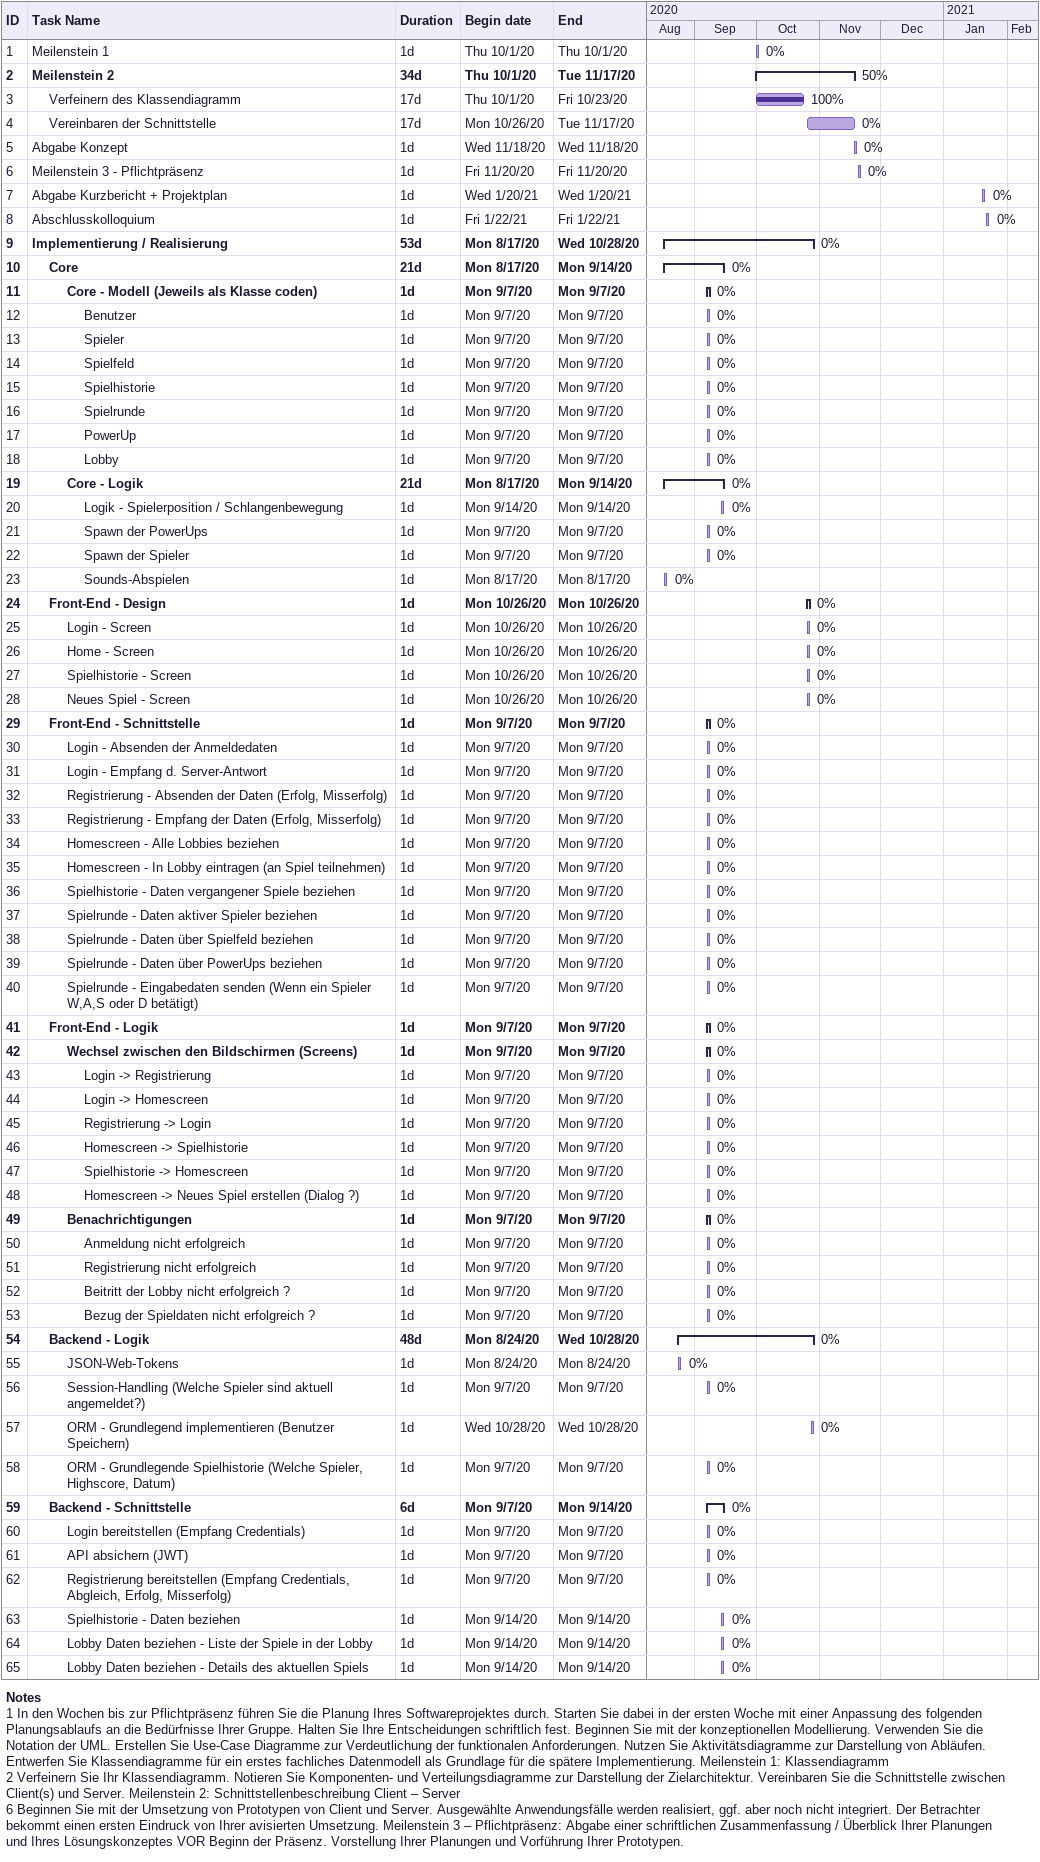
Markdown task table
| ID | Level | Task | Duration | Start | Finish | % complete |
|---|---|---|---|---|---|---|
| 1 | 1 | Meilenstein 1 | 1d | 2020-10-01 | 2020-10-01 | 0 |
| 2 | 1 | **Meilenstein 2** | 34d | 2020-10-01 | 2020-11-17 | 50 |
| 3 | 2 | Verfeinern des Klassendiagramm | 17d | 2020-10-01 | 2020-10-23 | 100 |
| 4 | 2 | Vereinbaren der Schnittstelle | 17d | 2020-10-26 | 2020-11-17 | 0 |
| 5 | 1 | Abgabe Konzept | 1d | 2020-11-18 | 2020-11-18 | 0 |
| 6 | 1 | Meilenstein 3 - Pflichtpräsenz | 1d | 2020-11-20 | 2020-11-20 | 0 |
| 7 | 1 | Abgabe Kurzbericht + Projektplan | 1d | 2021-01-20 | 2021-01-20 | 0 |
| 8 | 1 | Abschlusskolloquium | 1d | 2021-01-22 | 2021-01-22 | 0 |
| 9 | 1 | **Implementierung / Realisierung** | 53d | 2020-08-17 | 2020-10-28 | 0 |
| 10 | 2 | **Core** | 21d | 2020-08-17 | 2020-09-14 | 0 |
| 11 | 3 | **Core - Modell (Jeweils als Klasse coden)** | 1d | 2020-09-07 | 2020-09-07 | 0 |
| 12 | 4 | Benutzer | 1d | 2020-09-07 | 2020-09-07 | 0 |
| 13 | 4 | Spieler | 1d | 2020-09-07 | 2020-09-07 | 0 |
| 14 | 4 | Spielfeld | 1d | 2020-09-07 | 2020-09-07 | 0 |
| 15 | 4 | Spielhistorie | 1d | 2020-09-07 | 2020-09-07 | 0 |
| 16 | 4 | Spielrunde | 1d | 2020-09-07 | 2020-09-07 | 0 |
| 17 | 4 | PowerUp | 1d | 2020-09-07 | 2020-09-07 | 0 |
| 18 | 4 | Lobby | 1d | 2020-09-07 | 2020-09-07 | 0 |
| 19 | 3 | **Core - Logik** | 21d | 2020-08-17 | 2020-09-14 | 0 |
| 20 | 4 | Logik - Spielerposition / Schlangenbewegung | 1d | 2020-09-14 | 2020-09-14 | 0 |
| 21 | 4 | Spawn der PowerUps | 1d | 2020-09-07 | 2020-09-07 | 0 |
| 22 | 4 | Spawn der Spieler | 1d | 2020-09-07 | 2020-09-07 | 0 |
| 23 | 4 | Sounds-Abspielen | 1d | 2020-08-17 | 2020-08-17 | 0 |
| 24 | 2 | **Front-End - Design** | 1d | 2020-10-26 | 2020-10-26 | 0 |
| 25 | 3 | Login - Screen | 1d | 2020-10-26 | 2020-10-26 | 0 |
| 26 | 3 | Home - Screen | 1d | 2020-10-26 | 2020-10-26 | 0 |
| 27 | 3 | Spielhistorie - Screen | 1d | 2020-10-26 | 2020-10-26 | 0 |
| 28 | 3 | Neues Spiel - Screen | 1d | 2020-10-26 | 2020-10-26 | 0 |
| 29 | 2 | **Front-End - Schnittstelle** | 1d | 2020-09-07 | 2020-09-07 | 0 |
| 30 | 3 | Login - Absenden der Anmeldedaten | 1d | 2020-09-07 | 2020-09-07 | 0 |
| 31 | 3 | Login - Empfang d. Server-Antwort | 1d | 2020-09-07 | 2020-09-07 | 0 |
| 32 | 3 | Registrierung - Absenden der Daten (Erfolg, Misserfolg) | 1d | 2020-09-07 | 2020-09-07 | 0 |
| 33 | 3 | Registrierung - Empfang der Daten (Erfolg, Misserfolg) | 1d | 2020-09-07 | 2020-09-07 | 0 |
| 34 | 3 | Homescreen - Alle Lobbies beziehen | 1d | 2020-09-07 | 2020-09-07 | 0 |
| 35 | 3 | Homescreen - In Lobby eintragen (an Spiel teilnehmen) | 1d | 2020-09-07 | 2020-09-07 | 0 |
| 36 | 3 | Spielhistorie - Daten vergangener Spiele beziehen | 1d | 2020-09-07 | 2020-09-07 | 0 |
| 37 | 3 | Spielrunde - Daten aktiver Spieler beziehen | 1d | 2020-09-07 | 2020-09-07 | 0 |
| 38 | 3 | Spielrunde - Daten über Spielfeld beziehen | 1d | 2020-09-07 | 2020-09-07 | 0 |
| 39 | 3 | Spielrunde - Daten über PowerUps beziehen | 1d | 2020-09-07 | 2020-09-07 | 0 |
| 40 | 3 | Spielrunde - Eingabedaten senden (Wenn ein Spieler W,A,S oder D betätigt) | 1d | 2020-09-07 | 2020-09-07 | 0 |
| 41 | 2 | **Front-End - Logik** | 1d | 2020-09-07 | 2020-09-07 | 0 |
| 42 | 3 | **Wechsel zwischen den Bildschirmen (Screens)** | 1d | 2020-09-07 | 2020-09-07 | 0 |
| 43 | 4 | Login -> Registrierung | 1d | 2020-09-07 | 2020-09-07 | 0 |
| 44 | 4 | Login -> Homescreen | 1d | 2020-09-07 | 2020-09-07 | 0 |
| 45 | 4 | Registrierung -> Login | 1d | 2020-09-07 | 2020-09-07 | 0 |
| 46 | 4 | Homescreen -> Spielhistorie | 1d | 2020-09-07 | 2020-09-07 | 0 |
| 47 | 4 | Spielhistorie -> Homescreen | 1d | 2020-09-07 | 2020-09-07 | 0 |
| 48 | 4 | Homescreen -> Neues Spiel erstellen (Dialog ?) | 1d | 2020-09-07 | 2020-09-07 | 0 |
| 49 | 3 | **Benachrichtigungen** | 1d | 2020-09-07 | 2020-09-07 | 0 |
| 50 | 4 | Anmeldung nicht erfolgreich | 1d | 2020-09-07 | 2020-09-07 | 0 |
| 51 | 4 | Registrierung nicht erfolgreich | 1d | 2020-09-07 | 2020-09-07 | 0 |
| 52 | 4 | Beitritt der Lobby nicht erfolgreich ? | 1d | 2020-09-07 | 2020-09-07 | 0 |
| 53 | 4 | Bezug der Spieldaten nicht erfolgreich ? | 1d | 2020-09-07 | 2020-09-07 | 0 |
| 54 | 2 | **Backend - Logik** | 48d | 2020-08-24 | 2020-10-28 | 0 |
| 55 | 3 | JSON-Web-Tokens | 1d | 2020-08-24 | 2020-08-24 | 0 |
| 56 | 3 | Session-Handling (Welche Spieler sind aktuell angemeldet?) | 1d | 2020-09-07 | 2020-09-07 | 0 |
| 57 | 3 | ORM - Grundlegend implementieren (Benutzer Speichern) | 1d | 2020-10-28 | 2020-10-28 | 0 |
| 58 | 3 | ORM - Grundlegende Spielhistorie (Welche Spieler, Highscore, Datum) | 1d | 2020-09-07 | 2020-09-07 | 0 |
| 59 | 2 | **Backend - Schnittstelle** | 6d | 2020-09-07 | 2020-09-14 | 0 |
| 60 | 3 | Login bereitstellen (Empfang Credentials) | 1d | 2020-09-07 | 2020-09-07 | 0 |
| 61 | 3 | API absichern (JWT) | 1d | 2020-09-07 | 2020-09-07 | 0 |
| 62 | 3 | Registrierung bereitstellen (Empfang Credentials, Abgleich, Erfolg, Misserfolg) | 1d | 2020-09-07 | 2020-09-07 | 0 |
| 63 | 3 | Spielhistorie - Daten beziehen | 1d | 2020-09-14 | 2020-09-14 | 0 |
| 64 | 3 | Lobby Daten beziehen - Liste der Spiele in der Lobby | 1d | 2020-09-14 | 2020-09-14 | 0 |
| 65 | 3 | Lobby Daten beziehen - Details des aktuellen Spiels | 1d | 2020-09-14 | 2020-09-14 | 0 |

Notes
- 1: In den Wochen bis zur Pflichtpräsenz führen Sie die Planung Ihres Softwareprojektes durch. Starten Sie dabei in der ersten Woche mit einer Anpassung des folgenden Planungsablaufs an die Bedürfnisse Ihrer Gruppe. Halten Sie Ihre Entscheidungen schriftlich fest. Beginnen Sie mit der konzeptionellen Modellierung. Verwenden Sie die Notation der UML. Erstellen Sie Use-Case Diagramme zur Verdeutlichung der funktionalen Anforderungen. Nutzen Sie Aktivitätsdiagramme zur Darstellung von Abläufen. Entwerfen Sie Klassendiagramme für ein erstes fachliches Datenmodell als Grundlage für die spätere Implementierung. Meilenstein 1: Klassendiagramm
- 2: Verfeinern Sie Ihr Klassendiagramm. Notieren Sie Komponenten- und Verteilungsdiagramme zur Darstellung der Zielarchitektur. Vereinbaren Sie die Schnittstelle zwischen Client(s) und Server. Meilenstein 2: Schnittstellenbeschreibung Client – Server
- 6: Beginnen Sie mit der Umsetzung von Prototypen von Client und Server. Ausgewählte Anwendungsfälle werden realisiert, ggf. aber noch nicht integriert. Der Betrachter bekommt einen ersten Eindruck von Ihrer avisierten Umsetzung. Meilenstein 3 – Pflichtpräsenz: Abgabe einer schriftlichen Zusammenfassung / Überblick Ihrer Planungen und Ihres Lösungskonzeptes VOR Beginn der Präsenz. Vorstellung Ihrer Planungen und Vorführung Ihrer Prototypen.
